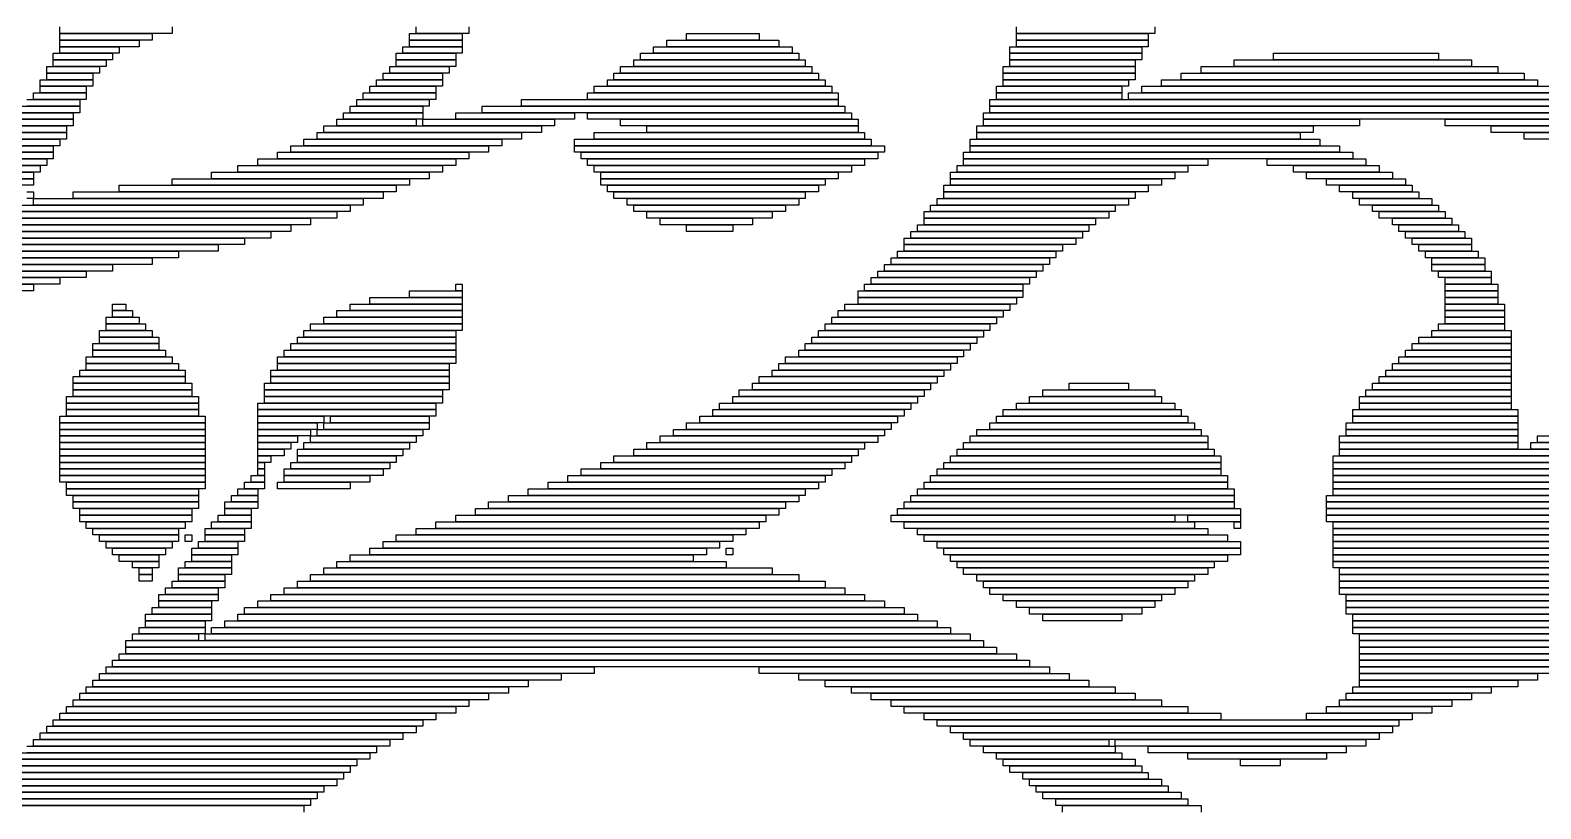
# Model space of a CAD drawing. Extents: x 48 to 975, y 50 to 982.
# Drawn here: x 613.5 to 842.5, y 541.5 to 659.5 of the extents above; entities that cross this region are included whole.
import ezdxf

# ---------------------------------------------------------------- set-up
doc = ezdxf.new("R2010")
doc.units = 0

msp = doc.modelspace()

# ---------------------------------------------------------------- linework, layer by layer
for p, q in [((618, 659), (618, 660)), ((635, 660), (635, 659)), ((672, 659), (672, 660)), ((680, 660), (680, 659)), ((763, 659), (763, 660)), ((784, 660), (784, 659)), ((635, 659), (618, 659)), ((618, 659), (632, 659)), ((618, 658), (618, 659)), ((632, 658), (618, 658)), ((618, 658), (630, 658)), ((618, 657), (618, 658)), ((630, 658), (630, 657)), ((632, 659), (632, 658)), ((671, 659), (679, 659)), ((671, 658), (671, 659)), ((679, 658), (671, 658)), ((671, 658), (679, 658)), ((671, 657), (671, 658)), ((680, 659), (672, 659)), ((679, 659), (679, 658)), ((679, 658), (679, 657)), ((710, 658), (727, 658)), ((710, 657), (710, 658)), ((713, 659), (724, 659)), ((713, 658), (713, 659)), ((724, 658), (713, 658)), ((724, 659), (724, 658)), ((727, 658), (727, 657)), ((784, 659), (763, 659)), ((763, 659), (783, 659)), ((763, 658), (763, 659)), ((783, 658), (763, 658)), ((763, 658), (783, 658)), ((763, 657), (763, 658)), ((783, 659), (783, 658)), ((783, 658), (783, 657)), ((617, 656), (626, 656)), ((617, 655), (617, 656)), ((626, 655), (617, 655)), ((617, 655), (625, 655)), ((617, 654), (617, 655)), ((630, 657), (618, 657)), ((618, 657), (627, 657)), ((618, 656), (618, 657)), ((627, 656), (618, 656)), ((625, 655), (625, 654)), ((626, 656), (626, 655)), ((627, 657), (627, 656)), ((669, 656), (678, 656)), ((669, 655), (669, 656)), ((678, 655), (669, 655)), ((669, 655), (678, 655)), ((669, 654), (669, 655)), ((670, 657), (679, 657)), ((670, 656), (670, 657)), ((679, 656), (670, 656)), ((679, 657), (671, 657)), ((678, 656), (678, 655)), ((678, 655), (678, 654)), ((679, 657), (679, 656)), ((705, 655), (731, 655)), ((705, 654), (705, 655)), ((706, 656), (730, 656)), ((706, 655), (706, 656)), ((730, 655), (706, 655)), ((708, 657), (729, 657)), ((708, 656), (708, 657)), ((729, 656), (708, 656)), ((727, 657), (710, 657)), ((729, 657), (729, 656)), ((730, 656), (730, 655)), ((731, 655), (731, 654)), ((762, 657), (782, 657)), ((762, 656), (762, 657)), ((782, 656), (762, 656)), ((762, 656), (782, 656)), ((762, 655), (762, 656)), ((782, 655), (762, 655)), ((762, 655), (781, 655)), ((762, 654), (762, 655)), ((783, 657), (763, 657)), ((781, 655), (781, 654)), ((782, 657), (782, 656)), ((782, 656), (782, 655)), ((796, 655), (832, 655)), ((796, 654), (796, 655)), ((802, 656), (827, 656)), ((802, 655), (802, 656)), ((827, 655), (802, 655)), ((827, 656), (827, 655)), ((832, 655), (832, 654)), ((616, 654), (624, 654)), ((616, 653), (616, 654)), ((624, 653), (616, 653)), ((616, 653), (623, 653)), ((616, 652), (616, 653)), ((625, 654), (617, 654)), ((623, 653), (623, 652)), ((624, 654), (624, 653)), ((667, 653), (676, 653)), ((667, 652), (667, 653)), ((668, 654), (677, 654)), ((668, 653), (668, 654)), ((677, 653), (668, 653)), ((678, 654), (669, 654)), ((676, 653), (676, 652)), ((677, 654), (677, 653)), ((702, 653), (733, 653)), ((702, 652), (702, 653)), ((703, 654), (732, 654)), ((703, 653), (703, 654)), ((732, 653), (703, 653)), ((731, 654), (705, 654)), ((732, 654), (732, 653)), ((733, 653), (733, 652)), ((761, 654), (781, 654)), ((761, 653), (761, 654)), ((781, 653), (761, 653)), ((761, 653), (781, 653)), ((761, 652), (761, 653)), ((781, 654), (762, 654)), ((781, 654), (781, 653)), ((781, 653), (781, 652)), ((788, 653), (840, 653)), ((788, 652), (788, 653)), ((791, 654), (836, 654)), ((791, 653), (791, 654)), ((836, 653), (791, 653)), ((832, 654), (796, 654)), ((836, 654), (836, 653)), ((840, 653), (840, 652)), ((615, 652), (623, 652)), ((615, 651), (615, 652)), ((623, 651), (615, 651)), ((615, 651), (622, 651)), ((615, 650), (615, 651)), ((623, 652), (616, 652)), ((622, 651), (622, 650)), ((623, 652), (623, 651)), ((665, 651), (675, 651)), ((665, 650), (665, 651)), ((666, 652), (676, 652)), ((666, 651), (666, 652)), ((676, 651), (666, 651)), ((676, 652), (667, 652)), ((675, 651), (675, 650)), ((676, 652), (676, 651)), ((699, 651), (735, 651)), ((699, 650), (699, 651)), ((701, 652), (734, 652)), ((701, 651), (701, 652)), ((734, 651), (701, 651)), ((733, 652), (702, 652)), ((734, 652), (734, 651)), ((735, 651), (735, 650)), ((760, 651), (779, 651)), ((760, 650), (760, 651)), ((781, 652), (761, 652)), ((761, 652), (780, 652)), ((761, 651), (761, 652)), ((780, 651), (761, 651)), ((779, 651), (779, 650)), ((780, 652), (780, 651)), ((782, 651), (845, 651)), ((782, 650), (782, 651)), ((785, 652), (842, 652)), ((785, 651), (785, 652)), ((842, 651), (785, 651)), ((840, 652), (788, 652)), ((842, 652), (842, 651)), ((613, 649), (621, 649)), ((614, 650), (622, 650)), ((614, 649), (614, 650)), ((622, 649), (614, 649)), ((622, 650), (615, 650)), ((621, 649), (621, 648)), ((622, 650), (622, 649)), ((663, 649), (674, 649)), ((663, 648), (663, 649)), ((664, 650), (675, 650)), ((664, 649), (664, 650)), ((675, 649), (664, 649)), ((675, 650), (665, 650)), ((674, 649), (674, 648)), ((675, 650), (675, 649)), ((688, 649), (736, 649)), ((688, 648), (688, 649)), ((698, 650), (736, 650)), ((698, 649), (698, 650)), ((736, 649), (698, 649)), ((735, 650), (699, 650)), ((736, 650), (736, 649)), ((736, 649), (736, 648)), ((759, 649), (849, 649)), ((759, 648), (759, 649)), ((779, 650), (760, 650)), ((760, 650), (779, 650)), ((760, 649), (760, 650)), ((779, 649), (760, 649)), ((779, 650), (779, 649)), ((780, 650), (847, 650)), ((780, 649), (780, 650)), ((847, 649), (780, 649)), ((845, 650), (782, 650)), ((610, 646), (620, 646)), ((611, 647), (620, 647)), ((620, 646), (611, 646)), ((612, 648), (621, 648)), ((621, 647), (612, 647)), ((621, 648), (613, 648)), ((620, 647), (620, 646)), ((620, 646), (620, 645)), ((621, 648), (621, 647)), ((660, 646), (672, 646)), ((660, 645), (660, 646)), ((661, 647), (673, 647)), ((661, 646), (661, 647)), ((673, 646), (661, 646)), ((662, 648), (673, 648)), ((662, 647), (662, 648)), ((673, 647), (662, 647)), ((674, 648), (663, 648)), ((672, 646), (672, 645)), ((673, 648), (673, 647)), ((673, 647), (673, 646)), ((673, 646), (693, 646)), ((673, 645), (673, 646)), ((678, 647), (696, 647)), ((678, 646), (678, 647)), ((696, 646), (678, 646)), ((682, 648), (737, 648)), ((682, 647), (682, 648)), ((737, 647), (682, 647)), ((736, 648), (688, 648)), ((693, 646), (693, 645)), ((696, 647), (696, 646)), ((698, 647), (738, 647)), ((698, 646), (698, 647)), ((738, 646), (698, 646)), ((703, 646), (739, 646)), ((703, 645), (703, 646)), ((737, 648), (737, 647)), ((738, 647), (738, 646)), ((739, 646), (739, 645)), ((758, 647), (854, 647)), ((758, 646), (758, 647)), ((854, 646), (758, 646)), ((758, 646), (815, 646)), ((758, 645), (758, 646)), ((849, 648), (759, 648)), ((759, 648), (852, 648)), ((759, 647), (759, 648)), ((852, 647), (759, 647)), ((815, 646), (815, 645)), ((828, 646), (855, 646)), ((828, 645), (828, 646)), ((608, 644), (619, 644)), ((609, 645), (619, 645)), ((619, 644), (609, 644)), ((620, 645), (610, 645)), ((619, 645), (619, 644)), ((619, 644), (619, 643)), ((657, 644), (688, 644)), ((657, 643), (657, 644)), ((658, 645), (691, 645)), ((658, 644), (658, 645)), ((691, 644), (658, 644)), ((672, 645), (660, 645)), ((693, 645), (673, 645)), ((688, 644), (688, 643)), ((691, 645), (691, 644)), ((699, 644), (740, 644)), ((699, 643), (699, 644)), ((739, 645), (703, 645)), ((707, 645), (739, 645)), ((707, 644), (707, 645)), ((739, 644), (707, 644)), ((739, 645), (739, 644)), ((740, 644), (740, 643)), ((757, 645), (808, 645)), ((757, 644), (757, 645)), ((808, 644), (757, 644)), ((757, 644), (806, 644)), ((757, 643), (757, 644)), ((815, 645), (758, 645)), ((806, 644), (806, 643)), ((808, 645), (808, 644)), ((855, 645), (828, 645)), ((835, 645), (857, 645)), ((835, 644), (835, 645)), ((857, 644), (835, 644)), ((840, 644), (858, 644)), ((840, 643), (840, 644)), ((606, 642), (617, 642)), ((607, 643), (618, 643)), ((618, 642), (607, 642)), ((619, 643), (608, 643)), ((617, 642), (617, 641)), ((618, 643), (618, 642)), ((653, 642), (683, 642)), ((653, 641), (653, 642)), ((655, 643), (685, 643)), ((655, 642), (655, 643)), ((685, 642), (655, 642)), ((688, 643), (657, 643)), ((683, 642), (683, 641)), ((685, 643), (685, 642)), ((696, 643), (741, 643)), ((696, 642), (696, 643)), ((741, 642), (696, 642)), ((696, 642), (743, 642)), ((696, 641), (696, 642)), ((740, 643), (699, 643)), ((741, 643), (741, 642)), ((743, 642), (743, 641)), ((756, 643), (809, 643)), ((756, 642), (756, 643)), ((809, 642), (756, 642)), ((756, 642), (812, 642)), ((756, 641), (756, 642)), ((806, 643), (757, 643)), ((809, 643), (809, 642)), ((812, 642), (812, 641)), ((858, 643), (840, 643)), ((602, 639), (615, 639)), ((604, 640), (616, 640)), ((616, 639), (604, 639)), ((605, 641), (617, 641)), ((617, 640), (605, 640)), ((617, 641), (606, 641)), ((615, 639), (615, 638)), ((616, 640), (616, 639)), ((617, 641), (617, 640)), ((645, 639), (676, 639)), ((645, 638), (645, 639)), ((648, 640), (678, 640)), ((648, 639), (648, 640)), ((678, 639), (648, 639)), ((651, 641), (680, 641)), ((651, 640), (651, 641)), ((680, 640), (651, 640)), ((683, 641), (653, 641)), ((676, 639), (676, 638)), ((678, 640), (678, 639)), ((680, 641), (680, 640)), ((743, 641), (696, 641)), ((697, 641), (742, 641)), ((697, 640), (697, 641)), ((742, 640), (697, 640)), ((698, 640), (740, 640)), ((698, 639), (698, 640)), ((740, 639), (698, 639)), ((699, 639), (738, 639)), ((699, 638), (699, 639)), ((738, 639), (738, 638)), ((740, 640), (740, 639)), ((742, 641), (742, 640)), ((754, 639), (789, 639)), ((754, 638), (754, 639)), ((755, 641), (814, 641)), ((755, 640), (755, 641)), ((814, 640), (755, 640)), ((755, 640), (792, 640)), ((755, 639), (755, 640)), ((792, 639), (755, 639)), ((812, 641), (756, 641)), ((789, 639), (789, 638)), ((792, 640), (792, 639)), ((801, 640), (816, 640)), ((801, 639), (801, 640)), ((816, 639), (801, 639)), ((805, 639), (818, 639)), ((805, 638), (805, 639)), ((814, 641), (814, 640)), ((816, 640), (816, 639)), ((818, 639), (818, 638)), ((599, 637), (614, 637)), ((601, 638), (614, 638)), ((614, 637), (601, 637)), ((615, 638), (602, 638)), ((614, 638), (614, 637)), ((614, 637), (614, 636)), ((635, 637), (671, 637)), ((635, 636), (635, 637)), ((641, 638), (674, 638)), ((641, 637), (641, 638)), ((674, 637), (641, 637)), ((676, 638), (645, 638)), ((671, 637), (671, 636)), ((674, 638), (674, 637)), ((738, 638), (699, 638)), ((700, 638), (736, 638)), ((700, 637), (700, 638)), ((736, 637), (700, 637)), ((700, 637), (734, 637)), ((700, 636), (700, 637)), ((734, 637), (734, 636)), ((736, 638), (736, 637)), ((753, 638), (787, 638)), ((753, 637), (753, 638)), ((787, 637), (753, 637)), ((753, 637), (785, 637)), ((753, 636), (753, 637)), ((789, 638), (754, 638)), ((785, 637), (785, 636)), ((787, 638), (787, 637)), ((818, 638), (805, 638)), ((807, 638), (820, 638)), ((807, 637), (807, 638)), ((820, 637), (807, 637)), ((810, 637), (822, 637)), ((810, 636), (810, 637)), ((820, 638), (820, 637)), ((822, 637), (822, 636)), ((614, 636), (599, 636)), ((613, 635), (614, 635)), ((614, 635), (614, 634)), ((620, 635), (667, 635)), ((620, 634), (620, 635)), ((627, 636), (669, 636)), ((627, 635), (627, 636)), ((669, 635), (627, 635)), ((671, 636), (635, 636)), ((667, 635), (667, 634)), ((669, 636), (669, 635)), ((734, 636), (700, 636)), ((701, 636), (733, 636)), ((701, 635), (701, 636)), ((733, 635), (701, 635)), ((702, 635), (731, 635)), ((702, 634), (702, 635)), ((731, 635), (731, 634)), ((733, 636), (733, 635)), ((752, 636), (783, 636)), ((752, 635), (752, 636)), ((783, 635), (752, 635)), ((752, 635), (781, 635)), ((752, 634), (752, 635)), ((785, 636), (753, 636)), ((781, 635), (781, 634)), ((783, 636), (783, 635)), ((822, 636), (810, 636)), ((812, 636), (823, 636)), ((812, 635), (812, 636)), ((823, 635), (812, 635)), ((814, 635), (824, 635)), ((814, 634), (814, 635)), ((823, 636), (823, 635)), ((824, 635), (824, 634)), ((592, 633), (662, 633)), ((614, 634), (613, 634)), ((614, 634), (664, 634)), ((614, 633), (614, 634)), ((664, 633), (614, 633)), ((667, 634), (620, 634)), ((662, 633), (662, 632)), ((664, 634), (664, 633)), ((731, 634), (702, 634)), ((704, 634), (730, 634)), ((704, 633), (704, 634)), ((730, 633), (704, 633)), ((705, 633), (728, 633)), ((705, 632), (705, 633)), ((728, 633), (728, 632)), ((730, 634), (730, 633)), ((750, 633), (778, 633)), ((750, 632), (750, 633)), ((751, 634), (780, 634)), ((751, 633), (751, 634)), ((780, 633), (751, 633)), ((781, 634), (752, 634)), ((778, 633), (778, 632)), ((780, 634), (780, 633)), ((824, 634), (814, 634)), ((815, 634), (826, 634)), ((815, 633), (815, 634)), ((826, 633), (815, 633)), ((817, 633), (827, 633)), ((817, 632), (817, 633)), ((826, 634), (826, 633)), ((827, 633), (827, 632)), ((587, 630), (653, 630)), ((589, 631), (656, 631)), ((656, 630), (589, 630)), ((591, 632), (660, 632)), ((660, 631), (591, 631)), ((662, 632), (592, 632)), ((653, 630), (653, 629)), ((656, 631), (656, 630)), ((660, 632), (660, 631)), ((728, 632), (705, 632)), ((707, 632), (726, 632)), ((707, 631), (707, 632)), ((726, 631), (707, 631)), ((709, 631), (723, 631)), ((709, 630), (709, 631)), ((723, 630), (709, 630)), ((713, 630), (720, 630)), ((713, 629), (713, 630)), ((720, 630), (720, 629)), ((723, 631), (723, 630)), ((726, 632), (726, 631)), ((748, 630), (774, 630)), ((748, 629), (748, 630)), ((749, 632), (777, 632)), ((749, 631), (749, 632)), ((777, 631), (749, 631)), ((749, 631), (775, 631)), ((749, 630), (749, 631)), ((775, 630), (749, 630)), ((778, 632), (750, 632)), ((774, 630), (774, 629)), ((775, 631), (775, 630)), ((777, 632), (777, 631)), ((827, 632), (817, 632)), ((818, 632), (828, 632)), ((818, 631), (818, 632)), ((828, 631), (818, 631)), ((820, 631), (829, 631)), ((820, 630), (820, 631)), ((829, 630), (820, 630)), ((821, 630), (830, 630)), ((821, 629), (821, 630)), ((828, 632), (828, 631)), ((829, 631), (829, 630)), ((830, 630), (830, 629)), ((583, 628), (646, 628)), ((585, 629), (650, 629)), ((650, 628), (585, 628)), ((653, 629), (587, 629)), ((646, 628), (646, 627)), ((650, 629), (650, 628)), ((720, 629), (713, 629)), ((746, 628), (772, 628)), ((746, 627), (746, 628)), ((747, 629), (773, 629)), ((747, 628), (747, 629)), ((773, 628), (747, 628)), ((774, 629), (748, 629)), ((772, 628), (772, 627)), ((773, 629), (773, 628)), ((830, 629), (821, 629)), ((822, 629), (831, 629)), ((822, 628), (822, 629)), ((831, 628), (822, 628)), ((823, 628), (832, 628)), ((823, 627), (823, 628)), ((831, 629), (831, 628)), ((832, 628), (832, 627)), ((579, 626), (636, 626)), ((581, 627), (642, 627)), ((642, 626), (581, 626)), ((646, 627), (583, 627)), ((636, 626), (636, 625)), ((642, 627), (642, 626)), ((745, 626), (769, 626)), ((745, 625), (745, 626)), ((772, 627), (746, 627)), ((746, 627), (770, 627)), ((746, 626), (746, 627)), ((770, 626), (746, 626)), ((769, 626), (769, 625)), ((770, 627), (770, 626)), ((832, 627), (823, 627)), ((824, 627), (832, 627)), ((824, 626), (824, 627)), ((832, 626), (824, 626)), ((825, 626), (833, 626)), ((825, 625), (825, 626)), ((832, 627), (832, 626)), ((833, 626), (833, 625)), ((574, 623), (622, 623)), ((576, 624), (626, 624)), ((626, 623), (576, 623)), ((578, 625), (632, 625)), ((632, 624), (578, 624)), ((636, 625), (579, 625)), ((622, 623), (622, 622)), ((626, 624), (626, 623)), ((632, 625), (632, 624)), ((742, 623), (766, 623)), ((742, 622), (742, 623)), ((743, 624), (767, 624)), ((743, 623), (743, 624)), ((767, 623), (743, 623)), ((744, 625), (768, 625)), ((744, 624), (744, 625)), ((768, 624), (744, 624)), ((769, 625), (745, 625)), ((766, 623), (766, 622)), ((767, 624), (767, 623)), ((768, 625), (768, 624)), ((833, 625), (825, 625)), ((826, 625), (834, 625)), ((826, 624), (826, 625)), ((834, 624), (826, 624)), ((826, 624), (834, 624)), ((826, 623), (826, 624)), ((834, 623), (826, 623)), ((827, 623), (835, 623)), ((827, 622), (827, 623)), ((834, 625), (834, 624)), ((834, 624), (834, 623)), ((835, 623), (835, 622)), ((571, 621), (614, 621)), ((573, 622), (618, 622)), ((618, 621), (573, 621)), ((622, 622), (574, 622)), ((614, 621), (614, 620)), ((618, 622), (618, 621)), ((678, 621), (679, 621)), ((678, 620), (678, 621)), ((679, 621), (679, 620)), ((740, 621), (764, 621)), ((740, 620), (740, 621)), ((741, 622), (765, 622)), ((741, 621), (741, 622)), ((765, 621), (741, 621)), ((766, 622), (742, 622)), ((764, 621), (764, 620)), ((765, 622), (765, 621)), ((835, 622), (827, 622)), ((828, 622), (835, 622)), ((828, 621), (828, 622)), ((835, 621), (828, 621)), ((828, 621), (836, 621)), ((828, 620), (828, 621)), ((835, 622), (835, 621)), ((836, 621), (836, 620)), ((614, 620), (571, 620)), ((665, 619), (679, 619)), ((665, 618), (665, 619)), ((671, 620), (679, 620)), ((671, 619), (671, 620)), ((679, 619), (671, 619)), ((679, 620), (678, 620)), ((679, 620), (679, 619)), ((679, 619), (679, 618)), ((739, 620), (764, 620)), ((739, 619), (739, 620)), ((764, 619), (739, 619)), ((739, 619), (763, 619)), ((739, 618), (739, 619)), ((764, 620), (740, 620)), ((763, 619), (763, 618)), ((764, 620), (764, 619)), ((836, 620), (828, 620)), ((828, 620), (836, 620)), ((828, 619), (828, 620)), ((836, 619), (828, 619)), ((828, 619), (836, 619)), ((828, 618), (828, 619)), ((836, 620), (836, 619)), ((836, 619), (836, 618)), ((626, 618), (628, 618)), ((626, 617), (626, 618)), ((628, 617), (626, 617)), ((626, 617), (629, 617)), ((626, 616), (626, 617)), ((628, 618), (628, 617)), ((629, 617), (629, 616)), ((660, 617), (679, 617)), ((660, 616), (660, 617)), ((662, 618), (679, 618)), ((662, 617), (662, 618)), ((679, 617), (662, 617)), ((679, 618), (665, 618)), ((679, 618), (679, 617)), ((679, 617), (679, 616)), ((736, 617), (761, 617)), ((736, 616), (736, 617)), ((737, 618), (762, 618)), ((737, 617), (737, 618)), ((762, 617), (737, 617)), ((763, 618), (739, 618)), ((761, 617), (761, 616)), ((762, 618), (762, 617)), ((836, 618), (828, 618)), ((828, 618), (837, 618)), ((828, 617), (828, 618)), ((837, 617), (828, 617)), ((828, 617), (837, 617)), ((828, 616), (828, 617)), ((837, 618), (837, 617)), ((837, 617), (837, 616)), ((624, 614), (632, 614)), ((624, 613), (624, 614)), ((625, 616), (630, 616)), ((625, 615), (625, 616)), ((630, 615), (625, 615)), ((625, 615), (631, 615)), ((625, 614), (625, 615)), ((631, 614), (625, 614)), ((629, 616), (626, 616)), ((630, 616), (630, 615)), ((631, 615), (631, 614)), ((632, 614), (632, 613)), ((655, 614), (678, 614)), ((655, 613), (655, 614)), ((656, 615), (679, 615)), ((656, 614), (656, 615)), ((679, 614), (656, 614)), ((658, 616), (679, 616)), ((658, 615), (658, 616)), ((679, 615), (658, 615)), ((679, 616), (660, 616)), ((678, 614), (678, 613)), ((679, 616), (679, 615)), ((679, 615), (679, 614)), ((733, 614), (758, 614)), ((733, 613), (733, 614)), ((734, 615), (759, 615)), ((734, 614), (734, 615)), ((759, 614), (734, 614)), ((735, 616), (760, 616)), ((735, 615), (735, 616)), ((760, 615), (735, 615)), ((761, 616), (736, 616)), ((758, 614), (758, 613)), ((759, 615), (759, 614)), ((760, 616), (760, 615)), ((826, 614), (838, 614)), ((826, 613), (826, 614)), ((827, 615), (837, 615)), ((827, 614), (827, 615)), ((837, 614), (827, 614)), ((837, 616), (828, 616)), ((828, 616), (837, 616)), ((828, 615), (828, 616)), ((837, 615), (828, 615)), ((837, 616), (837, 615)), ((837, 615), (837, 614)), ((838, 614), (838, 613)), ((623, 612), (633, 612)), ((623, 611), (623, 612)), ((632, 613), (624, 613)), ((624, 613), (633, 613)), ((624, 612), (624, 613)), ((633, 612), (624, 612)), ((633, 613), (633, 612)), ((633, 612), (633, 611)), ((653, 612), (678, 612)), ((653, 611), (653, 612)), ((654, 613), (678, 613)), ((654, 612), (654, 613)), ((678, 612), (654, 612)), ((678, 613), (655, 613)), ((678, 613), (678, 612)), ((678, 612), (678, 611)), ((731, 612), (756, 612)), ((731, 611), (731, 612)), ((732, 613), (757, 613)), ((732, 612), (732, 613)), ((757, 612), (732, 612)), ((758, 613), (733, 613)), ((756, 612), (756, 611)), ((757, 613), (757, 612)), ((823, 612), (838, 612)), ((823, 611), (823, 612)), ((824, 613), (838, 613)), ((824, 612), (824, 613)), ((838, 612), (824, 612)), ((838, 613), (826, 613)), ((838, 613), (838, 612)), ((838, 612), (838, 611)), ((622, 610), (635, 610)), ((622, 609), (622, 610)), ((633, 611), (623, 611)), ((623, 611), (634, 611)), ((623, 610), (623, 611)), ((634, 610), (623, 610)), ((634, 611), (634, 610)), ((635, 610), (635, 609)), ((651, 610), (678, 610)), ((651, 609), (651, 610)), ((652, 611), (678, 611)), ((652, 610), (652, 611)), ((678, 610), (652, 610)), ((678, 611), (653, 611)), ((678, 611), (678, 610)), ((678, 610), (678, 609)), ((728, 610), (754, 610)), ((728, 609), (728, 610)), ((730, 611), (755, 611)), ((730, 610), (730, 611)), ((755, 610), (730, 610)), ((756, 611), (731, 611)), ((754, 610), (754, 609)), ((755, 611), (755, 610)), ((821, 610), (838, 610)), ((821, 609), (821, 610)), ((822, 611), (838, 611)), ((822, 610), (822, 611)), ((838, 610), (822, 610)), ((838, 611), (823, 611)), ((838, 611), (838, 610)), ((838, 610), (838, 609)), ((620, 607), (637, 607)), ((620, 606), (620, 607)), ((621, 608), (637, 608)), ((621, 607), (621, 608)), ((637, 607), (621, 607)), ((635, 609), (622, 609)), ((622, 609), (636, 609)), ((622, 608), (622, 609)), ((636, 608), (622, 608)), ((636, 609), (636, 608)), ((637, 608), (637, 607)), ((637, 607), (637, 606)), ((650, 608), (677, 608)), ((650, 607), (650, 608)), ((677, 607), (650, 607)), ((650, 607), (677, 607)), ((650, 606), (650, 607)), ((678, 609), (651, 609)), ((651, 609), (677, 609)), ((651, 608), (651, 609)), ((677, 608), (651, 608)), ((677, 609), (677, 608)), ((677, 608), (677, 607)), ((677, 607), (677, 606)), ((724, 607), (751, 607)), ((724, 606), (724, 607)), ((726, 608), (752, 608)), ((726, 607), (726, 608)), ((752, 607), (726, 607)), ((727, 609), (753, 609)), ((727, 608), (727, 609)), ((753, 608), (727, 608)), ((754, 609), (728, 609)), ((751, 607), (751, 606)), ((752, 608), (752, 607)), ((753, 609), (753, 608)), ((818, 607), (838, 607)), ((818, 606), (818, 607)), ((819, 608), (838, 608)), ((819, 607), (819, 608)), ((838, 607), (819, 607)), ((820, 609), (838, 609)), ((820, 608), (820, 609)), ((838, 608), (820, 608)), ((838, 609), (821, 609)), ((838, 609), (838, 608)), ((838, 608), (838, 607)), ((838, 607), (838, 606)), ((637, 606), (620, 606)), ((620, 606), (638, 606)), ((620, 605), (620, 606)), ((638, 605), (620, 605)), ((620, 605), (638, 605)), ((620, 604), (620, 605)), ((638, 606), (638, 605)), ((638, 605), (638, 604)), ((649, 606), (677, 606)), ((649, 605), (649, 606)), ((677, 605), (649, 605)), ((649, 605), (676, 605)), ((649, 604), (649, 605)), ((677, 606), (650, 606)), ((676, 605), (676, 604)), ((677, 606), (677, 605)), ((721, 605), (749, 605)), ((721, 604), (721, 605)), ((723, 606), (750, 606)), ((723, 605), (723, 606)), ((750, 605), (723, 605)), ((751, 606), (724, 606)), ((749, 605), (749, 604)), ((750, 606), (750, 605)), ((767, 605), (784, 605)), ((767, 604), (767, 605)), ((771, 606), (780, 606)), ((771, 605), (771, 606)), ((780, 605), (771, 605)), ((780, 606), (780, 605)), ((784, 605), (784, 604)), ((816, 605), (838, 605)), ((816, 604), (816, 605)), ((817, 606), (838, 606)), ((817, 605), (817, 606)), ((838, 605), (817, 605)), ((838, 606), (818, 606)), ((838, 606), (838, 605)), ((838, 605), (838, 604)), ((619, 604), (639, 604)), ((619, 603), (619, 604)), ((639, 603), (619, 603)), ((619, 603), (639, 603)), ((619, 602), (619, 603)), ((638, 604), (620, 604)), ((639, 604), (639, 603)), ((639, 603), (639, 602)), ((648, 603), (675, 603)), ((648, 602), (648, 603)), ((676, 604), (649, 604)), ((649, 604), (676, 604)), ((649, 603), (649, 604)), ((676, 603), (649, 603)), ((675, 603), (675, 602)), ((676, 604), (676, 603)), ((718, 603), (747, 603)), ((718, 602), (718, 603)), ((720, 604), (748, 604)), ((720, 603), (720, 604)), ((748, 603), (720, 603)), ((749, 604), (721, 604)), ((747, 603), (747, 602)), ((748, 604), (748, 603)), ((763, 603), (787, 603)), ((763, 602), (763, 603)), ((765, 604), (785, 604)), ((765, 603), (765, 604)), ((785, 603), (765, 603)), ((784, 604), (767, 604)), ((785, 604), (785, 603)), ((787, 603), (787, 602)), ((815, 604), (838, 604)), ((815, 603), (815, 604)), ((838, 603), (815, 603)), ((815, 603), (838, 603)), ((815, 602), (815, 603)), ((838, 604), (816, 604)), ((838, 604), (838, 603)), ((838, 603), (838, 602)), ((618, 601), (640, 601)), ((618, 600), (618, 601)), ((640, 600), (618, 600)), ((618, 600), (640, 600)), ((618, 599), (618, 600)), ((639, 602), (619, 602)), ((619, 602), (639, 602)), ((619, 601), (619, 602)), ((639, 601), (619, 601)), ((639, 602), (639, 601)), ((640, 601), (640, 600)), ((640, 600), (640, 599)), ((675, 602), (648, 602)), ((648, 602), (675, 602)), ((648, 601), (648, 602)), ((675, 601), (648, 601)), ((648, 601), (658, 601)), ((648, 600), (648, 601)), ((658, 600), (648, 600)), ((648, 600), (657, 600)), ((648, 599), (648, 600)), ((657, 600), (657, 599)), ((658, 601), (658, 600)), ((658, 600), (674, 600)), ((658, 599), (658, 600)), ((659, 601), (674, 601)), ((659, 600), (659, 601)), ((674, 600), (659, 600)), ((674, 601), (674, 600)), ((674, 600), (674, 599)), ((675, 602), (675, 601)), ((713, 600), (744, 600)), ((713, 599), (713, 600)), ((715, 601), (745, 601)), ((715, 600), (715, 601)), ((745, 600), (715, 600)), ((717, 602), (746, 602)), ((717, 601), (717, 602)), ((746, 601), (717, 601)), ((747, 602), (718, 602)), ((744, 600), (744, 599)), ((745, 601), (745, 600)), ((746, 602), (746, 601)), ((759, 600), (790, 600)), ((759, 599), (759, 600)), ((760, 601), (789, 601)), ((760, 600), (760, 601)), ((789, 600), (760, 600)), ((761, 602), (788, 602)), ((761, 601), (761, 602)), ((788, 601), (761, 601)), ((787, 602), (763, 602)), ((788, 602), (788, 601)), ((789, 601), (789, 600)), ((790, 600), (790, 599)), ((813, 600), (839, 600)), ((813, 599), (813, 600)), ((814, 602), (839, 602)), ((814, 601), (814, 602)), ((839, 601), (814, 601)), ((814, 601), (839, 601)), ((814, 600), (814, 601)), ((839, 600), (814, 600)), ((838, 602), (815, 602)), ((839, 602), (839, 601)), ((839, 601), (839, 600)), ((839, 600), (839, 599)), ((640, 599), (618, 599)), ((618, 599), (640, 599)), ((618, 598), (618, 599)), ((640, 598), (618, 598)), ((618, 598), (640, 598)), ((618, 597), (618, 598)), ((640, 599), (640, 598)), ((640, 598), (640, 597)), ((657, 599), (648, 599)), ((648, 599), (656, 599)), ((648, 598), (648, 599)), ((656, 598), (648, 598)), ((648, 598), (654, 598)), ((648, 597), (648, 598)), ((654, 598), (654, 597)), ((656, 599), (656, 598)), ((656, 598), (672, 598)), ((656, 597), (656, 598)), ((657, 599), (673, 599)), ((657, 598), (657, 599)), ((673, 598), (657, 598)), ((674, 599), (658, 599)), ((672, 598), (672, 597)), ((673, 599), (673, 598)), ((709, 598), (742, 598)), ((709, 597), (709, 598)), ((711, 599), (743, 599)), ((711, 598), (711, 599)), ((743, 598), (711, 598)), ((744, 599), (713, 599)), ((742, 598), (742, 597)), ((743, 599), (743, 598)), ((756, 598), (792, 598)), ((756, 597), (756, 598)), ((757, 599), (791, 599)), ((757, 598), (757, 599)), ((791, 598), (757, 598)), ((790, 599), (759, 599)), ((791, 599), (791, 598)), ((792, 598), (792, 597)), ((812, 598), (839, 598)), ((812, 597), (812, 598)), ((839, 599), (813, 599)), ((813, 599), (839, 599)), ((813, 598), (813, 599)), ((839, 598), (813, 598)), ((839, 599), (839, 598)), ((839, 598), (839, 597)), ((842, 598), (865, 598)), ((842, 597), (842, 598)), ((640, 597), (618, 597)), ((618, 597), (640, 597)), ((618, 596), (618, 597)), ((640, 596), (618, 596)), ((618, 596), (640, 596)), ((618, 595), (618, 596)), ((640, 597), (640, 596)), ((640, 596), (640, 595)), ((654, 597), (648, 597)), ((648, 597), (653, 597)), ((648, 596), (648, 597)), ((653, 596), (648, 596)), ((648, 596), (652, 596)), ((648, 595), (648, 596)), ((652, 596), (652, 595)), ((653, 597), (653, 596)), ((654, 596), (670, 596)), ((654, 595), (654, 596)), ((655, 597), (671, 597)), ((655, 596), (655, 597)), ((671, 596), (655, 596)), ((672, 597), (656, 597)), ((670, 596), (670, 595)), ((671, 597), (671, 596)), ((705, 596), (739, 596)), ((705, 595), (705, 596)), ((707, 597), (740, 597)), ((707, 596), (707, 597)), ((740, 596), (707, 596)), ((742, 597), (709, 597)), ((739, 596), (739, 595)), ((740, 597), (740, 596)), ((754, 596), (793, 596)), ((754, 595), (754, 596)), ((755, 597), (792, 597)), ((755, 596), (755, 597)), ((792, 596), (755, 596)), ((792, 597), (756, 597)), ((792, 597), (792, 596)), ((793, 596), (793, 595)), ((839, 597), (812, 597)), ((812, 597), (839, 597)), ((812, 596), (812, 597)), ((839, 596), (812, 596)), ((812, 596), (866, 596)), ((812, 595), (812, 596)), ((839, 597), (839, 596)), ((841, 597), (866, 597)), ((841, 596), (841, 597)), ((866, 596), (841, 596)), ((865, 597), (842, 597)), ((640, 595), (618, 595)), ((618, 595), (640, 595)), ((618, 594), (618, 595)), ((640, 594), (618, 594)), ((618, 594), (640, 594)), ((618, 593), (618, 594)), ((640, 595), (640, 594)), ((640, 594), (640, 593)), ((652, 595), (648, 595)), ((648, 595), (650, 595)), ((648, 594), (648, 595)), ((650, 594), (648, 594)), ((648, 594), (649, 594)), ((648, 593), (648, 594)), ((649, 594), (649, 593)), ((650, 595), (650, 594)), ((653, 594), (668, 594)), ((653, 593), (653, 594)), ((670, 595), (654, 595)), ((654, 595), (669, 595)), ((654, 594), (654, 595)), ((669, 594), (654, 594)), ((668, 594), (668, 593)), ((669, 595), (669, 594)), ((700, 594), (737, 594)), ((700, 593), (700, 594)), ((702, 595), (738, 595)), ((702, 594), (702, 595)), ((738, 594), (702, 594)), ((739, 595), (705, 595)), ((737, 594), (737, 593)), ((738, 595), (738, 594)), ((752, 594), (794, 594)), ((752, 593), (752, 594)), ((753, 595), (794, 595)), ((753, 594), (753, 595)), ((794, 594), (753, 594)), ((793, 595), (754, 595)), ((794, 595), (794, 594)), ((794, 594), (794, 593)), ((811, 595), (867, 595)), ((811, 594), (811, 595)), ((867, 594), (811, 594)), ((811, 594), (867, 594)), ((811, 593), (811, 594)), ((866, 595), (812, 595)), ((640, 593), (618, 593)), ((618, 593), (640, 593)), ((618, 592), (618, 593)), ((640, 592), (618, 592)), ((618, 592), (640, 592)), ((618, 591), (618, 592)), ((640, 591), (618, 591)), ((619, 591), (640, 591)), ((619, 590), (619, 591)), ((640, 593), (640, 592)), ((640, 592), (640, 591)), ((640, 591), (640, 590)), ((646, 591), (649, 591)), ((646, 590), (646, 591)), ((647, 592), (649, 592)), ((647, 591), (647, 592)), ((649, 591), (647, 591)), ((649, 593), (648, 593)), ((648, 593), (649, 593)), ((648, 592), (648, 593)), ((649, 592), (648, 592)), ((649, 593), (649, 592)), ((649, 592), (649, 591)), ((649, 591), (649, 590)), ((651, 591), (662, 591)), ((651, 590), (651, 591)), ((652, 593), (667, 593)), ((652, 592), (652, 593)), ((667, 592), (652, 592)), ((652, 592), (665, 592)), ((652, 591), (652, 592)), ((665, 591), (652, 591)), ((668, 593), (653, 593)), ((662, 591), (662, 590)), ((665, 592), (665, 591)), ((667, 593), (667, 592)), ((692, 591), (733, 591)), ((692, 590), (692, 591)), ((695, 592), (734, 592)), ((695, 591), (695, 592)), ((734, 591), (695, 591)), ((697, 593), (735, 593)), ((697, 592), (697, 593)), ((735, 592), (697, 592)), ((737, 593), (700, 593)), ((733, 591), (733, 590)), ((734, 592), (734, 591)), ((735, 593), (735, 592)), ((749, 591), (795, 591)), ((749, 590), (749, 591)), ((750, 592), (795, 592)), ((750, 591), (750, 592)), ((795, 591), (750, 591)), ((751, 593), (794, 593)), ((751, 592), (751, 593)), ((794, 592), (751, 592)), ((794, 593), (752, 593)), ((794, 593), (794, 592)), ((795, 592), (795, 591)), ((795, 591), (795, 590)), ((867, 593), (811, 593)), ((811, 593), (868, 593)), ((811, 592), (811, 593)), ((868, 592), (811, 592)), ((811, 592), (868, 592)), ((811, 591), (811, 592)), ((868, 591), (811, 591)), ((811, 591), (868, 591)), ((811, 590), (811, 591)), ((640, 590), (619, 590)), ((619, 590), (639, 590)), ((619, 589), (619, 590)), ((639, 589), (619, 589)), ((620, 589), (639, 589)), ((620, 588), (620, 589)), ((639, 590), (639, 589)), ((639, 589), (639, 588)), ((644, 589), (648, 589)), ((644, 588), (644, 589)), ((645, 590), (648, 590)), ((645, 589), (645, 590)), ((648, 589), (645, 589)), ((649, 590), (646, 590)), ((648, 590), (648, 589)), ((648, 589), (648, 588)), ((662, 590), (651, 590)), ((686, 589), (730, 589)), ((686, 588), (686, 589)), ((689, 590), (731, 590)), ((689, 589), (689, 590)), ((731, 589), (689, 589)), ((733, 590), (692, 590)), ((730, 589), (730, 588)), ((731, 590), (731, 589)), ((747, 589), (796, 589)), ((747, 588), (747, 589)), ((748, 590), (796, 590)), ((748, 589), (748, 590)), ((796, 589), (748, 589)), ((795, 590), (749, 590)), ((796, 590), (796, 589)), ((796, 589), (796, 588)), ((810, 589), (868, 589)), ((810, 588), (810, 589)), ((868, 590), (811, 590)), ((811, 590), (868, 590)), ((811, 589), (811, 590)), ((868, 589), (811, 589)), ((639, 588), (620, 588)), ((620, 588), (639, 588)), ((620, 587), (620, 588)), ((639, 587), (620, 587)), ((621, 587), (638, 587)), ((621, 586), (621, 587)), ((638, 587), (638, 586)), ((639, 588), (639, 587)), ((643, 588), (648, 588)), ((643, 587), (643, 588)), ((648, 587), (643, 587)), ((643, 587), (647, 587)), ((643, 586), (643, 587)), ((648, 588), (644, 588)), ((647, 587), (647, 586)), ((648, 588), (648, 587)), ((681, 587), (727, 587)), ((681, 586), (681, 587)), ((683, 588), (728, 588)), ((683, 587), (683, 588)), ((728, 587), (683, 587)), ((730, 588), (686, 588)), ((727, 587), (727, 586)), ((728, 588), (728, 587)), ((745, 587), (797, 587)), ((745, 586), (745, 587)), ((746, 588), (796, 588)), ((746, 587), (746, 588)), ((796, 587), (746, 587)), ((796, 588), (747, 588)), ((796, 588), (796, 587)), ((797, 587), (797, 586)), ((868, 588), (810, 588)), ((810, 588), (868, 588)), ((810, 587), (810, 588)), ((868, 587), (810, 587)), ((810, 587), (868, 587)), ((810, 586), (810, 587)), ((638, 586), (621, 586)), ((621, 586), (638, 586)), ((621, 585), (621, 586)), ((638, 585), (621, 585)), ((622, 585), (637, 585)), ((622, 584), (622, 585)), ((637, 584), (622, 584)), ((623, 584), (636, 584)), ((623, 583), (623, 584)), ((636, 584), (636, 583)), ((637, 585), (637, 584)), ((638, 586), (638, 585)), ((640, 584), (646, 584)), ((640, 583), (640, 584)), ((641, 585), (647, 585)), ((641, 584), (641, 585)), ((647, 584), (641, 584)), ((642, 586), (647, 586)), ((642, 585), (642, 586)), ((647, 585), (642, 585)), ((647, 586), (643, 586)), ((646, 584), (646, 583)), ((647, 586), (647, 585)), ((647, 585), (647, 584)), ((672, 584), (722, 584)), ((672, 583), (672, 584)), ((675, 585), (724, 585)), ((675, 584), (675, 585)), ((724, 584), (675, 584)), ((678, 586), (725, 586)), ((678, 585), (678, 586)), ((725, 585), (678, 585)), ((727, 586), (681, 586)), ((722, 584), (722, 583)), ((724, 585), (724, 584)), ((725, 586), (725, 585)), ((744, 586), (787, 586)), ((744, 585), (744, 586)), ((787, 585), (744, 585)), ((797, 586), (745, 586)), ((746, 585), (790, 585)), ((746, 584), (746, 585)), ((790, 584), (746, 584)), ((748, 584), (792, 584)), ((748, 583), (748, 584)), ((787, 586), (787, 585)), ((789, 586), (797, 586)), ((789, 585), (789, 586)), ((797, 585), (789, 585)), ((790, 585), (790, 584)), ((792, 584), (792, 583)), ((796, 585), (797, 585)), ((796, 584), (796, 585)), ((797, 584), (796, 584)), ((797, 586), (797, 585)), ((797, 585), (797, 584)), ((868, 586), (810, 586)), ((810, 586), (868, 586)), ((810, 585), (810, 586)), ((868, 585), (810, 585)), ((811, 585), (868, 585)), ((811, 584), (811, 585)), ((868, 584), (811, 584)), ((811, 584), (867, 584)), ((811, 583), (811, 584)), ((636, 583), (623, 583)), ((624, 583), (636, 583)), ((624, 582), (624, 583)), ((636, 582), (624, 582)), ((625, 582), (635, 582)), ((625, 581), (625, 582)), ((635, 582), (635, 581)), ((636, 583), (636, 582)), ((637, 583), (638, 583)), ((637, 582), (637, 583)), ((638, 582), (637, 582)), ((638, 583), (638, 582)), ((639, 582), (645, 582)), ((639, 581), (639, 582)), ((646, 583), (640, 583)), ((640, 583), (646, 583)), ((640, 582), (640, 583)), ((646, 582), (640, 582)), ((645, 582), (645, 581)), ((646, 583), (646, 582)), ((667, 582), (718, 582)), ((667, 581), (667, 582)), ((669, 583), (720, 583)), ((669, 582), (669, 583)), ((720, 582), (669, 582)), ((722, 583), (672, 583)), ((718, 582), (718, 581)), ((720, 583), (720, 582)), ((792, 583), (748, 583)), ((749, 583), (795, 583)), ((749, 582), (749, 583)), ((795, 582), (749, 582)), ((751, 582), (797, 582)), ((751, 581), (751, 582)), ((795, 583), (795, 582)), ((797, 582), (797, 581)), ((867, 583), (811, 583)), ((811, 583), (867, 583)), ((811, 582), (811, 583)), ((867, 582), (811, 582)), ((811, 582), (867, 582)), ((811, 581), (811, 582)), ((635, 581), (625, 581)), ((626, 581), (634, 581)), ((626, 580), (626, 581)), ((634, 580), (626, 580)), ((627, 580), (633, 580)), ((627, 579), (627, 580)), ((633, 580), (633, 579)), ((634, 581), (634, 580)), ((638, 581), (645, 581)), ((638, 580), (638, 581)), ((645, 580), (638, 580)), ((638, 580), (644, 580)), ((638, 579), (638, 580)), ((645, 581), (639, 581)), ((644, 580), (644, 579)), ((645, 581), (645, 580)), ((662, 580), (714, 580)), ((662, 579), (662, 580)), ((665, 581), (716, 581)), ((665, 580), (665, 581)), ((716, 580), (665, 580)), ((718, 581), (667, 581)), ((714, 580), (714, 579)), ((716, 581), (716, 580)), ((719, 581), (720, 581)), ((719, 580), (719, 581)), ((720, 580), (719, 580)), ((720, 581), (720, 580)), ((797, 581), (751, 581)), ((752, 581), (797, 581)), ((752, 580), (752, 581)), ((797, 580), (752, 580)), ((753, 580), (795, 580)), ((753, 579), (753, 580)), ((795, 580), (795, 579)), ((797, 581), (797, 580)), ((867, 581), (811, 581)), ((811, 581), (866, 581)), ((811, 580), (811, 581)), ((866, 580), (811, 580)), ((811, 580), (866, 580)), ((811, 579), (811, 580)), ((633, 579), (627, 579)), ((629, 579), (633, 579)), ((629, 578), (629, 579)), ((633, 578), (629, 578)), ((630, 578), (632, 578)), ((630, 577), (630, 578)), ((632, 578), (632, 577)), ((633, 579), (633, 578)), ((636, 578), (644, 578)), ((636, 577), (636, 578)), ((637, 579), (644, 579)), ((637, 578), (637, 579)), ((644, 578), (637, 578)), ((644, 579), (638, 579)), ((644, 579), (644, 578)), ((644, 578), (644, 577)), ((658, 578), (726, 578)), ((658, 577), (658, 578)), ((660, 579), (719, 579)), ((660, 578), (660, 579)), ((719, 578), (660, 578)), ((714, 579), (662, 579)), ((719, 579), (719, 578)), ((726, 578), (726, 577)), ((795, 579), (753, 579)), ((754, 579), (793, 579)), ((754, 578), (754, 579)), ((793, 578), (754, 578)), ((755, 578), (792, 578)), ((755, 577), (755, 578)), ((792, 578), (792, 577)), ((793, 579), (793, 578)), ((866, 579), (811, 579)), ((811, 579), (865, 579)), ((811, 578), (811, 579)), ((865, 578), (811, 578)), ((812, 578), (865, 578)), ((812, 577), (812, 578)), ((632, 577), (630, 577)), ((630, 577), (632, 577)), ((630, 576), (630, 577)), ((632, 576), (630, 576)), ((632, 577), (632, 576)), ((634, 575), (642, 575)), ((634, 574), (634, 575)), ((635, 576), (643, 576)), ((635, 575), (635, 576)), ((643, 575), (635, 575)), ((644, 577), (636, 577)), ((636, 577), (643, 577)), ((636, 576), (636, 577)), ((643, 576), (636, 576)), ((642, 575), (642, 574)), ((643, 577), (643, 576)), ((643, 576), (643, 575)), ((652, 575), (737, 575)), ((652, 574), (652, 575)), ((654, 576), (734, 576)), ((654, 575), (654, 576)), ((734, 575), (654, 575)), ((656, 577), (730, 577)), ((656, 576), (656, 577)), ((730, 576), (656, 576)), ((726, 577), (658, 577)), ((730, 577), (730, 576)), ((734, 576), (734, 575)), ((737, 575), (737, 574)), ((792, 577), (755, 577)), ((757, 577), (790, 577)), ((757, 576), (757, 577)), ((790, 576), (757, 576)), ((758, 576), (789, 576)), ((758, 575), (758, 576)), ((789, 575), (758, 575)), ((759, 575), (787, 575)), ((759, 574), (759, 575)), ((787, 575), (787, 574)), ((789, 576), (789, 575)), ((790, 577), (790, 576)), ((865, 577), (812, 577)), ((812, 577), (864, 577)), ((812, 576), (812, 577)), ((864, 576), (812, 576)), ((812, 576), (863, 576)), ((812, 575), (812, 576)), ((863, 575), (812, 575)), ((812, 575), (862, 575)), ((812, 574), (812, 575)), ((633, 574), (642, 574)), ((633, 573), (633, 574)), ((642, 573), (633, 573)), ((633, 573), (641, 573)), ((633, 572), (633, 573)), ((642, 574), (634, 574)), ((641, 573), (641, 572)), ((642, 574), (642, 573)), ((648, 573), (743, 573)), ((648, 572), (648, 573)), ((650, 574), (740, 574)), ((650, 573), (650, 574)), ((740, 573), (650, 573)), ((737, 574), (652, 574)), ((740, 574), (740, 573)), ((743, 573), (743, 572)), ((787, 574), (759, 574)), ((761, 574), (785, 574)), ((761, 573), (761, 574)), ((785, 573), (761, 573)), ((763, 573), (784, 573)), ((763, 572), (763, 573)), ((784, 573), (784, 572)), ((785, 574), (785, 573)), ((862, 574), (812, 574)), ((813, 574), (861, 574)), ((813, 573), (813, 574)), ((861, 573), (813, 573)), ((813, 573), (861, 573)), ((813, 572), (813, 573)), ((631, 571), (641, 571)), ((631, 570), (631, 571)), ((632, 572), (641, 572)), ((632, 571), (632, 572)), ((641, 571), (632, 571)), ((641, 572), (633, 572)), ((641, 572), (641, 571)), ((641, 571), (641, 570)), ((645, 571), (748, 571)), ((645, 570), (645, 571)), ((646, 572), (746, 572)), ((646, 571), (646, 572)), ((746, 571), (646, 571)), ((743, 572), (648, 572)), ((746, 572), (746, 571)), ((748, 571), (748, 570)), ((784, 572), (763, 572)), ((765, 572), (782, 572)), ((765, 571), (765, 572)), ((782, 571), (765, 571)), ((767, 571), (779, 571)), ((767, 570), (767, 571)), ((779, 571), (779, 570)), ((782, 572), (782, 571)), ((861, 572), (813, 572)), ((813, 572), (860, 572)), ((813, 571), (813, 572)), ((860, 571), (813, 571)), ((814, 571), (858, 571)), ((814, 570), (814, 571)), ((629, 568), (639, 568)), ((629, 567), (629, 568)), ((630, 569), (640, 569)), ((630, 568), (630, 569)), ((640, 568), (630, 568)), ((641, 570), (631, 570)), ((631, 570), (640, 570)), ((631, 569), (631, 570)), ((640, 569), (631, 569)), ((639, 568), (639, 567)), ((640, 570), (640, 569)), ((640, 569), (640, 568)), ((640, 568), (756, 568)), ((640, 567), (640, 568)), ((641, 569), (753, 569)), ((641, 568), (641, 569)), ((753, 568), (641, 568)), ((643, 570), (751, 570)), ((643, 569), (643, 570)), ((751, 569), (643, 569)), ((748, 570), (645, 570)), ((751, 570), (751, 569)), ((753, 569), (753, 568)), ((756, 568), (756, 567)), ((779, 570), (767, 570)), ((858, 570), (814, 570)), ((814, 570), (857, 570)), ((814, 569), (814, 570)), ((857, 569), (814, 569)), ((814, 569), (856, 569)), ((814, 568), (814, 569)), ((856, 568), (814, 568)), ((815, 568), (854, 568)), ((815, 567), (815, 568)), ((628, 567), (758, 567)), ((628, 566), (628, 567)), ((758, 566), (628, 566)), ((628, 566), (760, 566)), ((628, 565), (628, 566)), ((639, 567), (629, 567)), ((756, 567), (640, 567)), ((758, 567), (758, 566)), ((760, 566), (760, 565)), ((854, 567), (815, 567)), ((815, 567), (852, 567)), ((815, 566), (815, 567)), ((852, 566), (815, 566)), ((815, 566), (851, 566)), ((815, 565), (815, 566)), ((626, 564), (765, 564)), ((626, 563), (626, 564)), ((627, 565), (763, 565)), ((627, 564), (627, 565)), ((763, 564), (627, 564)), ((760, 565), (628, 565)), ((763, 565), (763, 564)), ((765, 564), (765, 563)), ((851, 565), (815, 565)), ((815, 565), (849, 565)), ((815, 564), (815, 565)), ((849, 564), (815, 564)), ((815, 564), (847, 564)), ((815, 563), (815, 564)), ((624, 562), (694, 562)), ((624, 561), (624, 562)), ((625, 563), (699, 563)), ((625, 562), (625, 563)), ((699, 562), (625, 562)), ((765, 563), (626, 563)), ((694, 562), (694, 561)), ((699, 563), (699, 562)), ((724, 563), (768, 563)), ((724, 562), (724, 563)), ((768, 562), (724, 562)), ((730, 562), (771, 562)), ((730, 561), (730, 562)), ((768, 563), (768, 562)), ((771, 562), (771, 561)), ((847, 563), (815, 563)), ((815, 563), (844, 563)), ((815, 562), (815, 563)), ((844, 562), (815, 562)), ((815, 562), (842, 562)), ((815, 561), (815, 562)), ((842, 562), (842, 561)), ((621, 559), (683, 559)), ((621, 558), (621, 559)), ((622, 560), (686, 560)), ((622, 559), (622, 560)), ((686, 559), (622, 559)), ((623, 561), (689, 561)), ((623, 560), (623, 561)), ((689, 560), (623, 560)), ((694, 561), (624, 561)), ((683, 559), (683, 558)), ((686, 560), (686, 559)), ((689, 561), (689, 560)), ((771, 561), (730, 561)), ((734, 561), (774, 561)), ((734, 560), (734, 561)), ((774, 560), (734, 560)), ((738, 560), (778, 560)), ((738, 559), (738, 560)), ((778, 559), (738, 559)), ((741, 559), (781, 559)), ((741, 558), (741, 559)), ((774, 561), (774, 560)), ((778, 560), (778, 559)), ((781, 559), (781, 558)), ((813, 559), (832, 559)), ((813, 558), (813, 559)), ((814, 560), (835, 560)), ((814, 559), (814, 560)), ((835, 559), (814, 559)), ((842, 561), (815, 561)), ((815, 561), (839, 561)), ((815, 560), (815, 561)), ((839, 560), (815, 560)), ((832, 559), (832, 558)), ((835, 560), (835, 559)), ((839, 561), (839, 560)), ((619, 557), (678, 557)), ((619, 556), (619, 557)), ((620, 558), (680, 558)), ((620, 557), (620, 558)), ((680, 557), (620, 557)), ((683, 558), (621, 558)), ((678, 557), (678, 556)), ((680, 558), (680, 557)), ((781, 558), (741, 558)), ((744, 558), (785, 558)), ((744, 557), (744, 558)), ((785, 557), (744, 557)), ((746, 557), (789, 557)), ((746, 556), (746, 557)), ((785, 558), (785, 557)), ((789, 557), (789, 556)), ((810, 557), (826, 557)), ((810, 556), (810, 557)), ((812, 558), (829, 558)), ((812, 557), (812, 558)), ((829, 557), (812, 557)), ((832, 558), (813, 558)), ((826, 557), (826, 556)), ((829, 558), (829, 557)), ((617, 555), (673, 555)), ((617, 554), (617, 555)), ((618, 556), (675, 556)), ((618, 555), (618, 556)), ((675, 555), (618, 555)), ((678, 556), (619, 556)), ((673, 555), (673, 554)), ((675, 556), (675, 555)), ((789, 556), (746, 556)), ((749, 556), (794, 556)), ((749, 555), (749, 556)), ((794, 555), (749, 555)), ((751, 555), (821, 555)), ((751, 554), (751, 555)), ((794, 556), (794, 555)), ((807, 556), (823, 556)), ((807, 555), (807, 556)), ((823, 555), (807, 555)), ((826, 556), (810, 556)), ((821, 555), (821, 554)), ((823, 556), (823, 555)), ((614, 552), (668, 552)), ((614, 551), (614, 552)), ((615, 553), (670, 553)), ((615, 552), (615, 553)), ((670, 552), (615, 552)), ((616, 554), (672, 554)), ((616, 553), (616, 554)), ((672, 553), (616, 553)), ((673, 554), (617, 554)), ((668, 552), (668, 551)), ((670, 553), (670, 552)), ((672, 554), (672, 553)), ((821, 554), (751, 554)), ((753, 554), (820, 554)), ((753, 553), (753, 554)), ((820, 553), (753, 553)), ((755, 553), (818, 553)), ((755, 552), (755, 553)), ((818, 552), (755, 552)), ((756, 552), (777, 552)), ((756, 551), (756, 552)), ((777, 552), (777, 551)), ((778, 552), (816, 552)), ((778, 551), (778, 552)), ((816, 552), (816, 551)), ((818, 553), (818, 552)), ((820, 554), (820, 553)), ((612, 550), (665, 550)), ((613, 551), (666, 551)), ((666, 550), (613, 550)), ((668, 551), (614, 551)), ((665, 550), (665, 549)), ((666, 551), (666, 550)), ((777, 551), (756, 551)), ((758, 551), (778, 551)), ((758, 550), (758, 551)), ((778, 550), (758, 550)), ((760, 550), (779, 550)), ((760, 549), (760, 550)), ((816, 551), (778, 551)), ((778, 551), (778, 550)), ((779, 550), (779, 549)), ((783, 551), (813, 551)), ((783, 550), (783, 551)), ((813, 550), (783, 550)), ((789, 550), (810, 550)), ((789, 549), (789, 550)), ((810, 550), (810, 549)), ((813, 551), (813, 550)), ((609, 548), (662, 548)), ((611, 549), (663, 549)), ((663, 548), (611, 548)), ((665, 549), (612, 549)), ((662, 548), (662, 547)), ((663, 549), (663, 548)), ((779, 549), (760, 549)), ((761, 549), (781, 549)), ((761, 548), (761, 549)), ((781, 548), (761, 548)), ((762, 548), (782, 548)), ((762, 547), (762, 548)), ((781, 549), (781, 548)), ((782, 548), (782, 547)), ((810, 549), (789, 549)), ((797, 549), (803, 549)), ((797, 548), (797, 549)), ((803, 548), (797, 548)), ((803, 549), (803, 548)), ((607, 546), (660, 546)), ((608, 547), (661, 547)), ((661, 546), (608, 546)), ((662, 547), (609, 547)), ((660, 546), (660, 545)), ((661, 547), (661, 546)), ((782, 547), (762, 547)), ((764, 547), (783, 547)), ((764, 546), (764, 547)), ((783, 546), (764, 546)), ((765, 546), (785, 546)), ((765, 545), (765, 546)), ((783, 547), (783, 546)), ((785, 546), (785, 545)), ((603, 543), (656, 543)), ((604, 544), (657, 544)), ((657, 543), (604, 543)), ((606, 545), (658, 545)), ((658, 544), (606, 544)), ((660, 545), (607, 545)), ((656, 543), (656, 542)), ((657, 544), (657, 543)), ((658, 545), (658, 544)), ((785, 545), (765, 545)), ((766, 545), (786, 545)), ((766, 544), (766, 545)), ((786, 544), (766, 544)), ((767, 544), (788, 544)), ((767, 543), (767, 544)), ((788, 543), (767, 543)), ((769, 543), (789, 543)), ((769, 542), (769, 543)), ((786, 545), (786, 544)), ((788, 544), (788, 543)), ((789, 543), (789, 542)), ((602, 542), (655, 542)), ((656, 542), (603, 542)), ((655, 542), (655, 541)), ((789, 542), (769, 542)), ((770, 542), (791, 542)), ((770, 541), (770, 542)), ((791, 542), (791, 541))]:
    msp.add_line(p, q)

doc.saveas('drawing.dxf')
